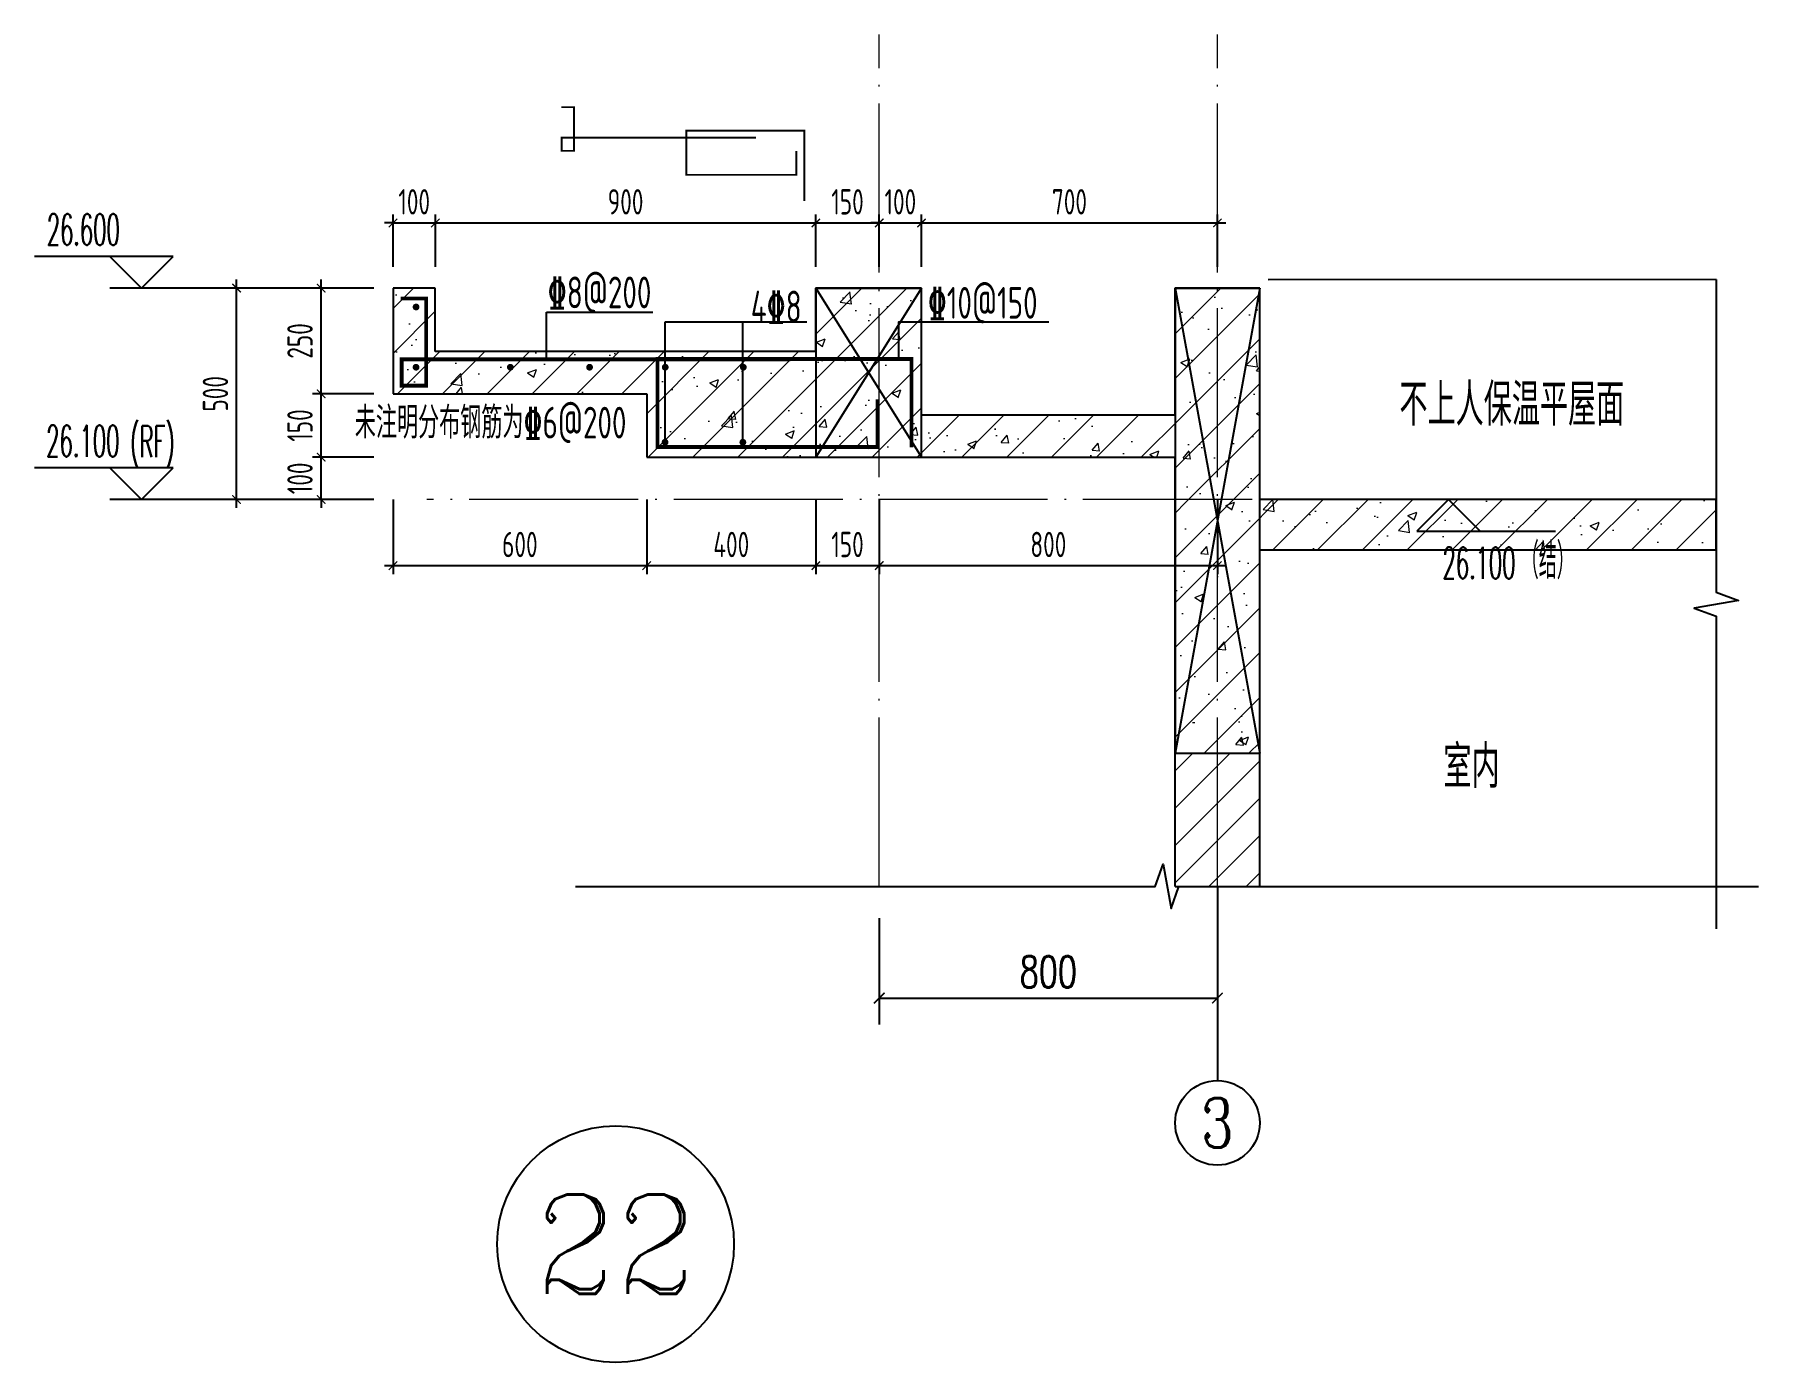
# Model space of a CAD drawing. Extents: x -1307975 to -76406, y -96289 to 379359.
# Drawn here: x -501108 to -497030, y 262549 to 265690 of the extents above; entities that cross this region are included whole.
import ezdxf
from ezdxf.enums import TextEntityAlignment as Align

# ---------------------------------------------------------------- set-up
doc = ezdxf.new("R2010")
doc.units = 0
doc.header["$LTSCALE"] = 1000
doc.linetypes.add('DOTE', pattern=[2.42, 2, -0.2, 0.02, -0.2])
doc.layers.get('0').update_dxf_attribs({"linetype": 'CONTINUOUS'})
doc.layers.get('DEFPOINTS').update_dxf_attribs({"linetype": 'CONTINUOUS'})
for name, color, linetype in [('A-AXIS_TEXT', 7, 'CONTINUOUS'), ('AXIS', 3, 'CONTINUOUS'), ('DIM', 2, 'CONTINUOUS'), ('DIM_ELEV', 3, 'CONTINUOUS'), ('DIM_SYMB', 3, 'CONTINUOUS'), ('PUB_TEXT', 2, 'CONTINUOUS'), ('REIN', 6, 'CONTINUOUS'), ('S-大样-砼线', 7, 'CONTINUOUS'), ('S-引出线', 40, 'CONTINUOUS'), ('TEXT', 2, 'CONTINUOUS'), ('WALL', 5, 'CONTINUOUS')]:
    doc.layers.add(name, color=color, linetype=linetype)
for name, color, linetype, lineweight in [('AXIS_TEXT', 7, 'CONTINUOUS', 20), ('DOTE', 19, 'DOTE', 9), ('PUB_HATCH', 8, 'CONTINUOUS', 9)]:
    doc.layers.add(name, color=color, linetype=linetype, lineweight=lineweight)
doc.styles.add('_TCH_AXIS', font='COMPLEX', dxfattribs={"bigfont": 'GBCBIG'})
doc.styles.add('_TCH_DIM', font='SIMPLEX.shx', dxfattribs={"width": 0.7, "bigfont": 'GBCBIG.shx'})
doc.styles.add('_TCH_DIM_T3', font='SIMPLEX', dxfattribs={"width": 0.705882, "bigfont": 'GBCBIG'})
doc.styles.add('COMPLEX', font='COMPLEX')
doc.styles.add('TSSD_DIMENSION', font='Tssdeng.shx', dxfattribs={"width": 0.7, "bigfont": 'tssdchn.shx'})
doc.styles.add('TSSD_REIN', font='tssdeng.shx', dxfattribs={"width": 0.7, "height": 300, "bigfont": 'tssdchn.shx'})
doc.dimstyles.new('_TCH_ARCH&&25', dxfattribs={"dimtxt": 74.375, "dimasz": 25, "dimexe": 62.5, "dimexo": 75, "dimgap": 25, "dimtad": 1, "dimdec": 0, "dimzin": 0, "dimdsep": 46, "dimtxsty": '_TCH_DIM_T3', "dimblk": 'ARCHTICK', "dimcen": 0.09, "dimclrt": 7, "dimazin": 0, "dimtfac": 1, "dimtdec": 0, "dimtix": 1, "dimtmove": 2, "dimatfit": 3, "dimldrblk": 'ARCHTICK', "dimfxl": 1, "dimtolj": 1, "dimtzin": 0, "dimarcsym": 0})
doc.dimstyles.new('TSSD_20_20', dxfattribs={"dimtxt": 60, "dimasz": 20, "dimexe": 20, "dimexo": 50, "dimgap": 20, "dimtad": 1, "dimdec": 0, "dimzin": 0, "dimdsep": 46, "dimtxsty": 'TSSD_DIMENSION', "dimblk": 'ARCHTICK', "dimblk1": 'ARCHTICK', "dimblk2": 'ARCHTICK', "dimcen": 0, "dimdle": 20, "dimclrt": 7, "dimadec": 0, "dimazin": 0, "dimtfac": 1, "dimtdec": 0, "dimtix": 1, "dimtmove": 2, "dimatfit": 3, "dimfxl": 1, "dimtolj": 1, "dimtzin": 0, "dimarcsym": 0})
pattern_1 = [(45, (-1182008.505, 426623.76), (-53.0330086, 53.0330086), []), (50, (-1182008.5, 426623.76), (215.178055, -18.82564), [22.5, -247.5]), (355, (-1182008.5, 426623.76), (-41.6254, 225.65764), [18, -198]), (100.4514, (-1181990.57, 426622.19), (173.552815, 206.83186), [19.12206, -210.342634]), (46.1842, (-1182008.5, 426683.76), (320.17231, -49.6557), [33.75, -371.25]), (96.6356, (-1181981.82, 426679.62), (280.39881, 292.23536), [28.68309, -315.5139]), (351.1842, (-1182008.5, 426683.76), (280.39858, 292.23558), [27, -297]), (21, (-1181978.5, 426668.76), (179.072116, -120.785667), [22.5, -247.5]), (326, (-1181978.5, 426668.76), (72.9946, 217.545014), [18, -198]), (71.4514, (-1181963.58, 426658.7), (252.06679, 96.75915), [19.12206, -210.342634]), (37.5, (-1182008.505, 426623.76), (3.647957, 99.868156), [0, -195.6, 0, -201, 0, -198.75]), (7.5, (-1182008.5, 426623.76), (78.920861, 118.323514), [0, -114.6, 0, -191.1, 0, -75.75]), (327.5, (-1182075.405, 426623.76), (160.146731, -6.7664615), [0, -75, 0, -234, 0, -310.5]), (317.5, (-1182105.4, 426623.76), (174.95585, 30.031495), [0, -97.5, 0, -155.4, 0, -220.5])]

# ---------------------------------------------------------------- blocks, each defined once
blk = doc.blocks.new('_ArchTick')
at = {"color": 0, "linetype": 'ByBlock', "const_width": 0.15}
blk.add_lwpolyline([(-0.5, -0.5), (0.5, 0.5)], dxfattribs=at)
blk = doc.blocks.new('*D2347')
at = {"layer": 'AXIS', "color": 0, "lineweight": -2, "transparency": 16777216}
for p, q in [((-499109.6, 263599.9), (-499109.6, 263348.4)), ((-498309.6, 263599.9), (-498309.6, 263348.4)), ((-499109.6, 263410.9), (-498309.6, 263410.9))]:
    blk.add_line(p, q, dxfattribs=at)
at = {"layer": 'DEFPOINTS', "color": 0, "transparency": 16777216}
for p in [(-499109.6, 263674.9), (-498309.6, 263674.9), (-498309.6, 263410.9)]:
    blk.add_point(p, dxfattribs=at)
at = {"layer": 'AXIS', "color": 0, "lineweight": -2, "transparency": 16777216, "xscale": 25, "yscale": 25, "zscale": 25, "rotation": 180}
blk.add_blockref('_ArchTick', (-499109.6, 263410.9), dxfattribs=at)
at = {"layer": 'AXIS', "color": 0, "lineweight": -2, "transparency": 16777216, "xscale": 25, "yscale": 25, "zscale": 25}
blk.add_blockref('_ArchTick', (-498309.6, 263410.9), dxfattribs=at)
at = {"layer": 'AXIS', "color": 7, "transparency": 16777216, "insert": (-498709.6, 263473), "char_height": 74.38, "attachment_point": 5, "style": '_TCH_DIM_T3'}
blk.add_mtext('\\A1;800', dxfattribs=at)
blk = doc.blocks.new('*D2348')
at = {"layer": 'DEFPOINTS', "color": 0, "transparency": 16777216}
for p in [(-500259.6, 264640.3), (-499659.6, 264640.3), (-499659.6, 264433.8)]:
    blk.add_point(p, dxfattribs=at)
at = {"layer": 'DIM', "color": 0, "lineweight": -2, "transparency": 16777216}
for p, q in [((-500259.6, 264590.3), (-500259.6, 264413.8)), ((-499659.6, 264590.3), (-499659.6, 264413.8)), ((-500279.6, 264433.8), (-499639.6, 264433.8))]:
    blk.add_line(p, q, dxfattribs=at)
at = {"layer": 'DIM', "color": 0, "lineweight": -2, "transparency": 16777216, "xscale": 20, "yscale": 20, "zscale": 20, "rotation": 180}
blk.add_blockref('_ArchTick', (-500259.6, 264433.8), dxfattribs=at)
at = {"layer": 'DIM', "color": 0, "lineweight": -2, "transparency": 16777216, "xscale": 20, "yscale": 20, "zscale": 20}
blk.add_blockref('_ArchTick', (-499659.6, 264433.8), dxfattribs=at)
at = {"layer": 'DIM', "color": 7, "transparency": 16777216, "insert": (-499959.6, 264483.8), "char_height": 60, "attachment_point": 5, "style": 'TSSD_DIMENSION'}
blk.add_mtext('\\A1;600', dxfattribs=at)
blk = doc.blocks.new('*D2349')
at = {"layer": 'DEFPOINTS', "color": 0, "transparency": 16777216}
for p in [(-499659.6, 264640.3), (-499259.6, 264640.3), (-499259.6, 264433.8)]:
    blk.add_point(p, dxfattribs=at)
at = {"layer": 'DIM', "color": 0, "lineweight": -2, "transparency": 16777216}
for p, q in [((-499659.6, 264590.3), (-499659.6, 264413.8)), ((-499259.6, 264590.3), (-499259.6, 264413.8)), ((-499679.6, 264433.8), (-499239.6, 264433.8))]:
    blk.add_line(p, q, dxfattribs=at)
at = {"layer": 'DIM', "color": 0, "lineweight": -2, "transparency": 16777216, "xscale": 20, "yscale": 20, "zscale": 20, "rotation": 180}
blk.add_blockref('_ArchTick', (-499659.6, 264433.8), dxfattribs=at)
at = {"layer": 'DIM', "color": 0, "lineweight": -2, "transparency": 16777216, "xscale": 20, "yscale": 20, "zscale": 20}
blk.add_blockref('_ArchTick', (-499259.6, 264433.8), dxfattribs=at)
at = {"layer": 'DIM', "color": 7, "transparency": 16777216, "insert": (-499459.6, 264483.8), "char_height": 60, "attachment_point": 5, "style": 'TSSD_DIMENSION'}
blk.add_mtext('\\A1;400', dxfattribs=at)
blk = doc.blocks.new('*D2350')
at = {"layer": 'DEFPOINTS', "color": 0, "transparency": 16777216}
for p in [(-499259.6, 264640.3), (-499109.6, 264640.3), (-499109.6, 264433.8)]:
    blk.add_point(p, dxfattribs=at)
at = {"layer": 'DIM', "color": 0, "lineweight": -2, "transparency": 16777216}
for p, q in [((-499259.6, 264590.3), (-499259.6, 264413.8)), ((-499109.6, 264590.3), (-499109.6, 264413.8)), ((-499279.6, 264433.8), (-499089.6, 264433.8))]:
    blk.add_line(p, q, dxfattribs=at)
at = {"layer": 'DIM', "color": 0, "lineweight": -2, "transparency": 16777216, "xscale": 20, "yscale": 20, "zscale": 20, "rotation": 180}
blk.add_blockref('_ArchTick', (-499259.6, 264433.8), dxfattribs=at)
at = {"layer": 'DIM', "color": 0, "lineweight": -2, "transparency": 16777216, "xscale": 20, "yscale": 20, "zscale": 20}
blk.add_blockref('_ArchTick', (-499109.6, 264433.8), dxfattribs=at)
at = {"layer": 'DIM', "color": 7, "transparency": 16777216, "insert": (-499184.6, 264483.8), "char_height": 60, "attachment_point": 5, "style": 'TSSD_DIMENSION'}
blk.add_mtext('\\A1;150', dxfattribs=at)
blk = doc.blocks.new('*D2351')
at = {"layer": 'DEFPOINTS', "color": 0, "transparency": 16777216}
for p in [(-499109.6, 264640.3), (-498309.6, 264640.3), (-498309.6, 264433.8)]:
    blk.add_point(p, dxfattribs=at)
at = {"layer": 'DIM', "color": 0, "lineweight": -2, "transparency": 16777216}
for p, q in [((-499109.6, 264590.3), (-499109.6, 264413.8)), ((-498309.6, 264590.3), (-498309.6, 264413.8)), ((-499129.6, 264433.8), (-498289.6, 264433.8))]:
    blk.add_line(p, q, dxfattribs=at)
at = {"layer": 'DIM', "color": 0, "lineweight": -2, "transparency": 16777216, "xscale": 20, "yscale": 20, "zscale": 20, "rotation": 180}
blk.add_blockref('_ArchTick', (-499109.6, 264433.8), dxfattribs=at)
at = {"layer": 'DIM', "color": 0, "lineweight": -2, "transparency": 16777216, "xscale": 20, "yscale": 20, "zscale": 20}
blk.add_blockref('_ArchTick', (-498309.6, 264433.8), dxfattribs=at)
at = {"layer": 'DIM', "color": 7, "transparency": 16777216, "insert": (-498709.6, 264483.8), "char_height": 60, "attachment_point": 5, "style": 'TSSD_DIMENSION'}
blk.add_mtext('\\A1;800', dxfattribs=at)
blk = doc.blocks.new('*D2352')
at = {"layer": 'DEFPOINTS', "color": 0, "transparency": 16777216}
for p in [(-500159.6, 265244.4), (-500259.6, 265090.3), (-500159.6, 265090.3)]:
    blk.add_point(p, dxfattribs=at)
at = {"layer": 'DIM', "color": 0, "lineweight": -2, "transparency": 16777216}
for p, q in [((-500259.6, 265140.3), (-500259.6, 265264.4)), ((-500159.6, 265140.3), (-500159.6, 265264.4)), ((-500259.6, 265244.4), (-500279.6, 265244.4)), ((-500259.6, 265244.4), (-500159.6, 265244.4)), ((-500159.6, 265244.4), (-500139.6, 265244.4))]:
    blk.add_line(p, q, dxfattribs=at)
at = {"layer": 'DIM', "color": 0, "lineweight": -2, "transparency": 16777216, "xscale": 20, "yscale": 20, "zscale": 20}
blk.add_blockref('_ArchTick', (-500259.6, 265244.4), dxfattribs=at)
at = {"layer": 'DIM', "color": 0, "lineweight": -2, "transparency": 16777216, "xscale": 20, "yscale": 20, "zscale": 20, "rotation": 180}
blk.add_blockref('_ArchTick', (-500159.6, 265244.4), dxfattribs=at)
at = {"layer": 'DIM', "color": 7, "transparency": 16777216, "insert": (-500209.6, 265294.4), "char_height": 60, "attachment_point": 5, "style": 'TSSD_DIMENSION'}
blk.add_mtext('\\A1;100', dxfattribs=at)
blk = doc.blocks.new('*D2353')
at = {"layer": 'DEFPOINTS', "color": 0, "transparency": 16777216}
for p in [(-499259.6, 265244.4), (-500159.6, 265090.3), (-499259.6, 265090.3)]:
    blk.add_point(p, dxfattribs=at)
at = {"layer": 'DIM', "color": 0, "lineweight": -2, "transparency": 16777216}
for p, q in [((-500159.6, 265140.3), (-500159.6, 265264.4)), ((-499259.6, 265140.3), (-499259.6, 265264.4)), ((-500179.6, 265244.4), (-499239.6, 265244.4))]:
    blk.add_line(p, q, dxfattribs=at)
at = {"layer": 'DIM', "color": 0, "lineweight": -2, "transparency": 16777216, "xscale": 20, "yscale": 20, "zscale": 20, "rotation": 180}
blk.add_blockref('_ArchTick', (-500159.6, 265244.4), dxfattribs=at)
at = {"layer": 'DIM', "color": 0, "lineweight": -2, "transparency": 16777216, "xscale": 20, "yscale": 20, "zscale": 20}
blk.add_blockref('_ArchTick', (-499259.6, 265244.4), dxfattribs=at)
at = {"layer": 'DIM', "color": 7, "transparency": 16777216, "insert": (-499709.6, 265294.4), "char_height": 60, "attachment_point": 5, "style": 'TSSD_DIMENSION'}
blk.add_mtext('\\A1;900', dxfattribs=at)
blk = doc.blocks.new('*D2354')
at = {"layer": 'DEFPOINTS', "color": 0, "transparency": 16777216}
for p in [(-499109.6, 265244.4), (-499259.6, 265090.3), (-499109.6, 265090.3)]:
    blk.add_point(p, dxfattribs=at)
at = {"layer": 'DIM', "color": 0, "lineweight": -2, "transparency": 16777216}
for p, q in [((-499259.6, 265140.3), (-499259.6, 265264.4)), ((-499109.6, 265140.3), (-499109.6, 265264.4)), ((-499279.6, 265244.4), (-499089.6, 265244.4))]:
    blk.add_line(p, q, dxfattribs=at)
at = {"layer": 'DIM', "color": 0, "lineweight": -2, "transparency": 16777216, "xscale": 20, "yscale": 20, "zscale": 20, "rotation": 180}
blk.add_blockref('_ArchTick', (-499259.6, 265244.4), dxfattribs=at)
at = {"layer": 'DIM', "color": 0, "lineweight": -2, "transparency": 16777216, "xscale": 20, "yscale": 20, "zscale": 20}
blk.add_blockref('_ArchTick', (-499109.6, 265244.4), dxfattribs=at)
at = {"layer": 'DIM', "color": 7, "transparency": 16777216, "insert": (-499184.6, 265294.4), "char_height": 60, "attachment_point": 5, "style": 'TSSD_DIMENSION'}
blk.add_mtext('\\A1;150', dxfattribs=at)
blk = doc.blocks.new('*D2355')
at = {"layer": 'DEFPOINTS', "color": 0, "transparency": 16777216}
for p in [(-499009.6, 265244.4), (-499109.6, 265090.3), (-499009.6, 265090.3)]:
    blk.add_point(p, dxfattribs=at)
at = {"layer": 'DIM', "color": 0, "lineweight": -2, "transparency": 16777216}
for p, q in [((-499109.6, 265140.3), (-499109.6, 265264.4)), ((-499009.6, 265140.3), (-499009.6, 265264.4)), ((-499109.6, 265244.4), (-499129.6, 265244.4)), ((-499109.6, 265244.4), (-499009.6, 265244.4)), ((-499009.6, 265244.4), (-498989.6, 265244.4))]:
    blk.add_line(p, q, dxfattribs=at)
at = {"layer": 'DIM', "color": 0, "lineweight": -2, "transparency": 16777216, "xscale": 20, "yscale": 20, "zscale": 20}
blk.add_blockref('_ArchTick', (-499109.6, 265244.4), dxfattribs=at)
at = {"layer": 'DIM', "color": 0, "lineweight": -2, "transparency": 16777216, "xscale": 20, "yscale": 20, "zscale": 20, "rotation": 180}
blk.add_blockref('_ArchTick', (-499009.6, 265244.4), dxfattribs=at)
at = {"layer": 'DIM', "color": 7, "transparency": 16777216, "insert": (-499059.6, 265294.4), "char_height": 60, "attachment_point": 5, "style": 'TSSD_DIMENSION'}
blk.add_mtext('\\A1;100', dxfattribs=at)
blk = doc.blocks.new('*D2356')
at = {"layer": 'DEFPOINTS', "color": 0, "transparency": 16777216}
for p in [(-498309.6, 265244.4), (-499009.6, 265090.3), (-498309.6, 265090.3)]:
    blk.add_point(p, dxfattribs=at)
at = {"layer": 'DIM', "color": 0, "lineweight": -2, "transparency": 16777216}
for p, q in [((-499009.6, 265140.3), (-499009.6, 265264.4)), ((-498309.6, 265140.3), (-498309.6, 265264.4)), ((-499029.6, 265244.4), (-498289.6, 265244.4))]:
    blk.add_line(p, q, dxfattribs=at)
at = {"layer": 'DIM', "color": 0, "lineweight": -2, "transparency": 16777216, "xscale": 20, "yscale": 20, "zscale": 20, "rotation": 180}
blk.add_blockref('_ArchTick', (-499009.6, 265244.4), dxfattribs=at)
at = {"layer": 'DIM', "color": 0, "lineweight": -2, "transparency": 16777216, "xscale": 20, "yscale": 20, "zscale": 20}
blk.add_blockref('_ArchTick', (-498309.6, 265244.4), dxfattribs=at)
at = {"layer": 'DIM', "color": 7, "transparency": 16777216, "insert": (-498659.6, 265294.4), "char_height": 60, "attachment_point": 5, "style": 'TSSD_DIMENSION'}
blk.add_mtext('\\A1;700', dxfattribs=at)
blk = doc.blocks.new('*D2357')
at = {"layer": 'DEFPOINTS', "color": 0, "transparency": 16777216}
for p in [(-500429.8, 265090.3), (-500255.2, 265090.3), (-500255.2, 264840.3)]:
    blk.add_point(p, dxfattribs=at)
at = {"layer": 'DIM', "color": 0, "lineweight": -2, "transparency": 16777216}
for p, q in [((-500305.2, 265090.3), (-500449.8, 265090.3)), ((-500429.8, 264820.3), (-500429.8, 265110.3)), ((-500305.2, 264840.3), (-500449.8, 264840.3))]:
    blk.add_line(p, q, dxfattribs=at)
at = {"layer": 'DIM', "color": 0, "lineweight": -2, "transparency": 16777216, "xscale": 20, "yscale": 20, "zscale": 20}
for p, rotation in [((-500429.8, 265090.3), 90), ((-500429.8, 264840.3), 270)]:
    blk.add_blockref('_ArchTick', p, dxfattribs=dict(at, rotation=rotation))
at = {"layer": 'DIM', "color": 7, "transparency": 16777216, "insert": (-500479.8, 264965.3), "char_height": 60, "attachment_point": 5, "rotation": 90, "style": 'TSSD_DIMENSION'}
blk.add_mtext('\\A1;250', dxfattribs=at)
blk = doc.blocks.new('*D2358')
at = {"layer": 'DEFPOINTS', "color": 0, "transparency": 16777216}
for p in [(-500429.8, 264840.3), (-500255.2, 264840.3), (-500255.2, 264690.3)]:
    blk.add_point(p, dxfattribs=at)
at = {"layer": 'DIM', "color": 0, "lineweight": -2, "transparency": 16777216}
for p, q in [((-500305.2, 264840.3), (-500449.8, 264840.3)), ((-500429.8, 264670.3), (-500429.8, 264860.3)), ((-500305.2, 264690.3), (-500449.8, 264690.3))]:
    blk.add_line(p, q, dxfattribs=at)
at = {"layer": 'DIM', "color": 0, "lineweight": -2, "transparency": 16777216, "xscale": 20, "yscale": 20, "zscale": 20}
for p, rotation in [((-500429.8, 264840.3), 90), ((-500429.8, 264690.3), 270)]:
    blk.add_blockref('_ArchTick', p, dxfattribs=dict(at, rotation=rotation))
at = {"layer": 'DIM', "color": 7, "transparency": 16777216, "insert": (-500479.8, 264765.3), "char_height": 60, "attachment_point": 5, "rotation": 90, "style": 'TSSD_DIMENSION'}
blk.add_mtext('\\A1;150', dxfattribs=at)
blk = doc.blocks.new('*D2359')
at = {"layer": 'DEFPOINTS', "color": 0, "transparency": 16777216}
for p in [(-500429.8, 264690.3), (-500255.2, 264690.3), (-500255.2, 264590.3)]:
    blk.add_point(p, dxfattribs=at)
at = {"layer": 'DIM', "color": 0, "lineweight": -2, "transparency": 16777216}
for p, q in [((-500305.2, 264690.3), (-500449.8, 264690.3)), ((-500429.8, 264690.3), (-500429.8, 264710.3)), ((-500429.8, 264590.3), (-500429.8, 264690.3)), ((-500305.2, 264590.3), (-500449.8, 264590.3)), ((-500429.8, 264590.3), (-500429.8, 264570.3))]:
    blk.add_line(p, q, dxfattribs=at)
at = {"layer": 'DIM', "color": 0, "lineweight": -2, "transparency": 16777216, "xscale": 20, "yscale": 20, "zscale": 20}
for p, rotation in [((-500429.8, 264690.3), 270), ((-500429.8, 264590.3), 90)]:
    blk.add_blockref('_ArchTick', p, dxfattribs=dict(at, rotation=rotation))
at = {"layer": 'DIM', "color": 7, "transparency": 16777216, "insert": (-500479.8, 264640.3), "char_height": 60, "attachment_point": 5, "rotation": 90, "style": 'TSSD_DIMENSION'}
blk.add_mtext('\\A1;100', dxfattribs=at)
blk = doc.blocks.new('*D2360')
at = {"layer": 'DEFPOINTS', "color": 0, "transparency": 16777216}
for p in [(-500629.8, 265090.3), (-500329.8, 265090.3), (-500329.8, 264590.3)]:
    blk.add_point(p, dxfattribs=at)
at = {"layer": 'DIM', "color": 0, "lineweight": -2, "transparency": 16777216}
for p, q in [((-500379.8, 265090.3), (-500649.8, 265090.3)), ((-500629.8, 264570.3), (-500629.8, 265110.3)), ((-500379.8, 264590.3), (-500649.8, 264590.3))]:
    blk.add_line(p, q, dxfattribs=at)
at = {"layer": 'DIM', "color": 0, "lineweight": -2, "transparency": 16777216, "xscale": 20, "yscale": 20, "zscale": 20}
for p, rotation in [((-500629.8, 265090.3), 90), ((-500629.8, 264590.3), 270)]:
    blk.add_blockref('_ArchTick', p, dxfattribs=dict(at, rotation=rotation))
at = {"layer": 'DIM', "color": 7, "transparency": 16777216, "insert": (-500679.8, 264840.3), "char_height": 60, "attachment_point": 5, "rotation": 90, "style": 'TSSD_DIMENSION'}
blk.add_mtext('\\A1;500', dxfattribs=at)
blk = doc.blocks.new('_AXISO')
blk.add_circle((0, 0), 0.5)
at = {"layer": 'A-AXIS_TEXT', "style": 'COMPLEX', "width": 1.041667}
blk.add_attdef('A', text='', height=0.56, dxfattribs=at).set_placement((-0.25, -0.28), (0.25, -0.28), align=Align.FIT)

msp = doc.modelspace()

# ---------------------------------------------------------------- hatches: boundary and pattern name
at = {"layer": 'PUB_HATCH'}
h = msp.add_hatch(dxfattribs=at)
h.set_pattern_fill('钢筋混凝土', color=256, scale=30, style=0)
h.set_pattern_definition(pattern_1)
h.paths.add_polyline_path([(-499009.65, 264940.26), (-500159.65, 264940.26), (-500159.65, 265090.26), (-500259.65, 265090.26), (-500259.65, 264840.26), (-499659.65, 264840.26), (-499659.65, 264690.26), (-499009.65, 264690.26)])
h = msp.add_hatch(dxfattribs=at)
h.set_pattern_fill('钢筋混凝土', color=256, scale=30, style=0)
h.set_pattern_definition(pattern_1)
h.paths.add_polyline_path([(-499009.65, 264940.26), (-499009.65, 265090.26), (-499259.65, 265090.26), (-499259.65, 264940.26)])
h = msp.add_hatch(dxfattribs=at)
h.set_pattern_fill('钢筋混凝土', color=256, scale=30, style=0)
h.set_pattern_definition(pattern_1)
h.paths.add_polyline_path([(-498342.98, 264756.92), (-498209.65, 264790.26), (-498209.65, 265090.26), (-498409.65, 265090.26), (-498409.65, 264790.26)])
h = msp.add_hatch(dxfattribs=at)
h.set_pattern_fill('钢筋混凝土', color=256, scale=30, style=0)
h.set_pattern_definition(pattern_1)
h.paths.add_polyline_path([(-499009.65, 264690.26), (-498409.65, 264690.26), (-498342.98, 264756.92), (-498409.65, 264790.26), (-499009.65, 264790.26)])
h = msp.add_hatch(dxfattribs=at)
h.set_pattern_fill('钢筋混凝土', color=256, scale=30, style=0)
h.set_pattern_definition(pattern_1)
h.paths.add_polyline_path([(-498276.32, 264550.25), (-498209.65, 264590.25), (-498209.65, 264790.26), (-498342.98, 264756.92), (-498409.65, 264690.26), (-498409.65, 264590.25)])
h = msp.add_hatch(dxfattribs=at)
h.set_pattern_fill('钢筋混凝土', color=256, scale=30, style=0)
h.set_pattern_definition(pattern_1)
h.paths.add_polyline_path([(-498209.65, 263990.26), (-498209.65, 264470.25), (-498276.32, 264550.25), (-498409.65, 264590.25), (-498409.65, 263990.26)])
h = msp.add_hatch(dxfattribs=at)
h.set_pattern_fill('钢筋混凝土', color=256, scale=30, style=0)
h.set_pattern_definition(pattern_1)
h.paths.add_polyline_path([(-497129.65, 264590.25), (-498209.65, 264590.25), (-498276.32, 264550.25), (-498209.65, 264470.25), (-497129.65, 264470.25)])
h = msp.add_hatch(dxfattribs=at)
h.set_pattern_fill('普通砖', color=256, scale=25, style=0)
h.set_pattern_definition([(45, (-1182008.505, 426668.634), (-44.1941915, 44.1941915), [])])
h.paths.add_polyline_path([(-498209.65, 263674.89), (-498209.65, 263990.26), (-498409.65, 263990.26), (-498409.65, 263674.89)])

# ---------------------------------------------------------------- linework, layer by layer
at = {"color": 251, "true_color": 0x636466}
msp.add_line((-497129.65, 265110.37), (-498189.65, 265110.26), dxfattribs=at)
at = {"layer": 'AXIS'}
msp.add_line((-498309.65, 263674.89), (-498309.65, 263215.5), dxfattribs=at)
at = {"layer": 'AXIS', "color": 6}
msp.add_circle((-499733.17, 262828.75), 280, dxfattribs=at)
at = {"layer": 'DIM_ELEV'}
for p, q in [((-500779.84, 265165.26), (-501107.84, 265165.26)), ((-500854.84, 265090.26), (-500929.84, 265165.26)), ((-500854.84, 265090.26), (-500779.84, 265165.26)), ((-500429.84, 265090.26), (-500929.84, 265090.26)), ((-500779.84, 264665.26), (-501107.84, 264665.26)), ((-500854.84, 264590.26), (-500929.84, 264665.26)), ((-500854.84, 264590.26), (-500779.84, 264665.26)), ((-500429.84, 264590.26), (-500929.84, 264590.26))]:
    msp.add_line(p, q, dxfattribs=at)
at = {"layer": 'DIM_ELEV', "color": 3}
for p, q in [((-497762.93, 264590.26), (-497837.93, 264515.26)), ((-497762.93, 264590.26), (-497687.93, 264515.26)), ((-497837.93, 264515.26), (-497509.93, 264515.26))]:
    msp.add_line(p, q, dxfattribs=at)
at = {"layer": 'DIM_SYMB'}
for points in [[(-497129.65, 265110.37), (-497129.65, 264370.75), (-497077.15, 264351.64), (-497182.15, 264333.13), (-497129.65, 264314.5), (-497129.65, 263574.89)], [(-499827.93, 263674.89), (-498456.92, 263674.89), (-498437.81, 263727.39), (-498419.29, 263622.39), (-498400.67, 263674.89), (-497029.65, 263674.89)]]:
    msp.add_lwpolyline(points, dxfattribs=at)
at = {"layer": 'DOTE', "color": 1, "linetype": 'DOTE', "ltscale": 0.2}
for p, q in [((-499109.65, 263674.89), (-499109.65, 265690.26)), ((-498309.65, 263674.89), (-498309.65, 265690.26)), ((-497259.65, 264590.26), (-500179.84, 264590.26))]:
    msp.add_line(p, q, dxfattribs=at)
at = {"layer": 'REIN'}
for points, const_width in [([(-499861.82, 265518.27), (-499831.55, 265518.27), (-499831.55, 265415.13), (-499860.67, 265415.13), (-499860.67, 265446.21), (-499400.73, 265446.21)], 4.5), ([(-499286.73, 265296.26), (-499286.73, 265462.49), (-499565.91, 265462.49), (-499565.91, 265358.31), (-499305.77, 265358.31), (-499305.77, 265414.66)], 4.5), ([(-500241.71, 265065.79), (-500181.17, 265065.79), (-500181.17, 264859.51), (-500239.41, 264859.51), (-500239.41, 264921.67), (-499319.54, 264921.67)], 9), ([(-499033.12, 264713.93), (-499033.12, 264922.72), (-499634.13, 264922.72), (-499634.13, 264714.36), (-499113.83, 264714.36), (-499113.83, 264827.06)], 9)]:
    msp.add_lwpolyline(points, dxfattribs=dict(at, const_width=const_width))
at = {"layer": 'REIN', "const_width": 8}
for points in [[(-500209.24, 265045.57, 1), (-500201.24, 265045.57, 1)], [(-500209.24, 264903.12, 1), (-500201.24, 264903.12, 1)], [(-499986.2, 264903.12, 1), (-499978.2, 264903.12, 1)], [(-499798.77, 264903.12, 1), (-499790.77, 264903.12, 1)], [(-499619.84, 264903.12, 1), (-499611.84, 264903.12, 1)], [(-499435.05, 264903.12, 1), (-499427.05, 264903.12, 1)], [(-499620.25, 264725.67, 1), (-499612.25, 264725.67, 1)], [(-499436.19, 264725.67, 1), (-499428.19, 264725.67, 1)]]:
    msp.add_lwpolyline(points, format="xyb", close=True, dxfattribs=at)
at = {"layer": 'S-大样-砼线'}
for p, q in [((-499259.65, 265090.27), (-499009.65, 264690.25)), ((-499009.65, 265090.26), (-499259.65, 264690.26)), ((-498409.65, 265090.26), (-498209.65, 263990.26)), ((-498209.65, 265090.26), (-498409.65, 263990.26))]:
    msp.add_line(p, q, dxfattribs=at)
for points in [[(-499009.65, 265090.26), (-499259.65, 265090.27), (-499259.65, 264690.26), (-499009.65, 264690.25)], [(-498209.65, 265090.26), (-498409.65, 265090.26), (-498409.65, 263990.26), (-498209.65, 263990.26)]]:
    msp.add_lwpolyline(points, close=True, dxfattribs=at)
at = {"layer": 'S-引出线'}
for p, q in [((-499896.81, 264921.67), (-499896.81, 265033.43)), ((-499896.81, 265033.43), (-499645.39, 265033.43)), ((-499616.25, 264725.67), (-499616.25, 265010.44)), ((-499616.25, 265010.44), (-499280.64, 265010.44)), ((-499432.19, 264725.67), (-499432.19, 265010.44))]:
    msp.add_line(p, q, dxfattribs=at)
msp.add_lwpolyline([(-499063.47, 264922.72), (-499063.47, 265010.52), (-498708.6, 265010.52)], dxfattribs=at)
at = {"layer": 'WALL'}
for p, q in [((-500159.65, 265090.26), (-500259.65, 265090.26)), ((-500259.65, 265090.26), (-500259.65, 264840.26)), ((-500159.65, 264940.26), (-500159.65, 265090.26)), ((-499259.65, 264940.26), (-499259.65, 265090.26)), ((-499259.65, 265090.26), (-499009.65, 265090.26)), ((-499009.65, 264940.26), (-499009.65, 265090.26)), ((-498409.65, 264790.26), (-498409.65, 265090.26)), ((-498409.65, 265090.26), (-498209.65, 265090.26)), ((-498209.65, 264790.26), (-498209.65, 265090.26)), ((-499259.65, 264940.26), (-500159.65, 264940.26)), ((-499009.65, 264790.26), (-499009.65, 264940.26)), ((-500259.65, 264840.26), (-499659.65, 264840.26)), ((-499659.65, 264840.26), (-499659.65, 264690.26)), ((-499009.65, 264790.26), (-498409.65, 264790.26)), ((-498209.65, 264590.25), (-498209.65, 264790.26)), ((-499659.65, 264690.26), (-499009.65, 264690.26)), ((-499009.65, 264690.26), (-498409.65, 264690.26)), ((-498409.65, 264590.25), (-498409.65, 264690.26)), ((-498409.65, 263990.26), (-498409.65, 264590.25)), ((-497129.65, 264590.25), (-498209.65, 264590.25)), ((-497129.65, 264470.25), (-497129.65, 264590.25)), ((-498209.65, 263990.26), (-498209.65, 264470.25)), ((-497129.65, 264470.25), (-498209.65, 264470.25)), ((-498409.65, 263990.26), (-498209.65, 263990.26)), ((-498409.65, 263674.89), (-498409.65, 263990.26)), ((-498209.65, 263674.89), (-498209.65, 263990.26)), ((-498409.65, 263674.89), (-498209.65, 263674.89))]:
    msp.add_line(p, q, dxfattribs=at)

# ---------------------------------------------------------------- block references
at = {"layer": 'AXIS'}
ref = msp.add_blockref('_AXISO', (-498309.65, 263115.5), dxfattribs=dict(at, xscale=200, yscale=200, zscale=200))
ref.add_attrib('A', '3', dxfattribs={"layer": 'AXIS_TEXT', "height": 116.49, "style": '_TCH_AXIS'}).set_placement((-498348.48, 263057.25), (-498270.82, 263057.25), align=Align.FIT)

# ---------------------------------------------------------------- texts
at = {"layer": 'AXIS_TEXT', "color": 6, "style": '_TCH_AXIS'}
msp.add_text('22', height=235.421, dxfattribs=at).set_placement((-499923.75, 262711.04), (-499542.59, 262711.04), align=Align.FIT)
at = {"layer": 'DIM_ELEV', "color": 7, "style": '_TCH_DIM'}
for s, height, width, p in [('26.100', 74.375, 0.494118, (-497777.48, 264402.73)), ('（结）', 84.397, 0.7, (-497591.98, 264402.73))]:
    msp.add_text(s, height=height, dxfattribs=dict(at, width=width)).set_placement(p)
at = {"layer": 'PUB_TEXT'}
for s, height, style, width, p in [('26.600', 74.375, '_TCH_DIM', 0.494118, (-501078.94, 265191.51)), ('不上人保温平屋面', 100, 'TSSD_REIN', 0.7, (-497879.17, 264764.6)), ('26.100', 74.375, '_TCH_DIM', 0.494118, (-501080.34, 264691.51)), ('(RF)', 74.375, '_TCH_DIM', 0.494118, (-500881.59, 264690.28)), ('室内', 100, 'TSSD_REIN', 0.7, (-497775.1, 263908.22))]:
    msp.add_text(s, height=height, dxfattribs=dict(at, style=style, width=width)).set_placement(p)
at = {"layer": 'TEXT', "style": 'TSSD_REIN', "width": 0.7}
for s, p in [('%%1328@200', (-499893.63, 265042.57)), ('4%%1328', (-499413.51, 265009.32)), ('%%13210@150', (-498994.64, 265017.92)), ('未注明分布钢筋为%%1326@200', (-500350.09, 264734.58))]:
    msp.add_text(s, height=75, rotation=0, dxfattribs=at).set_placement(p)

# ---------------------------------------------------------------- dimensions: what is measured, and where the dimension line sits
at = {"layer": 'AXIS'}
dim = msp.add_aligned_dim(p1=(-499109.65, 263674.89), p2=(-498309.65, 263674.89), distance=-264.03, dimstyle='_TCH_ARCH&&25', dxfattribs=at)
dim.commit()
dim.dimension.update_dxf_attribs({"geometry": '*D2347', "text_midpoint": (-498709.65, 263473.04)})
at = {"layer": 'DIM'}
for p1, p2, distance, picture, middle in [((-500259.65, 265090.26), (-500159.65, 265090.26), 154.16, '*D2352', (-500209.65, 265294.42)), ((-500159.65, 265090.26), (-499259.65, 265090.26), 154.16, '*D2353', (-499709.65, 265294.42)), ((-499259.65, 265090.26), (-499109.65, 265090.26), 154.16, '*D2354', (-499184.65, 265294.42)), ((-499109.65, 265090.26), (-499009.65, 265090.26), 154.16, '*D2355', (-499059.65, 265294.42)), ((-499009.65, 265090.26), (-498309.65, 265090.26), 154.16, '*D2356', (-498659.65, 265294.42)), ((-500329.84, 264590.26), (-500329.84, 265090.26), 300, '*D2360', (-500679.84, 264840.26)), ((-500255.23, 264840.26), (-500255.23, 265090.26), 174.61, '*D2357', (-500479.84, 264965.26)), ((-500255.23, 264690.26), (-500255.23, 264840.26), 174.61, '*D2358', (-500479.84, 264765.26)), ((-500255.23, 264590.26), (-500255.23, 264690.26), 174.61, '*D2359', (-500479.84, 264640.26)), ((-500259.65, 264640.25), (-499659.65, 264640.25), -206.45, '*D2348', (-499959.65, 264483.8)), ((-499659.65, 264640.25), (-499259.65, 264640.25), -206.45, '*D2349', (-499459.65, 264483.8)), ((-499259.65, 264640.25), (-499109.65, 264640.25), -206.45, '*D2350', (-499184.65, 264483.8)), ((-499109.65, 264640.25), (-498309.65, 264640.25), -206.45, '*D2351', (-498709.65, 264483.8))]:
    dim = msp.add_aligned_dim(p1=p1, p2=p2, distance=distance, dimstyle='TSSD_20_20', dxfattribs=at)
    dim.commit()
    dim.dimension.update_dxf_attribs({"geometry": picture, "text_midpoint": middle})

doc.saveas('drawing.dxf')
